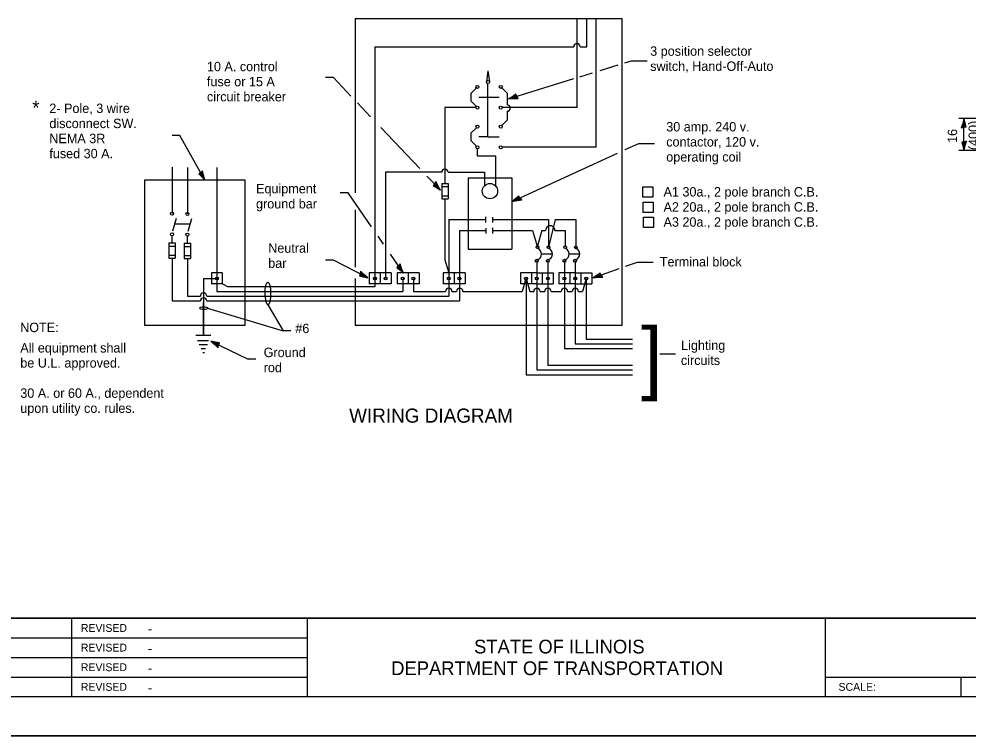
# Model space of a CAD drawing. Extents: x 2301419 to 2302099, y 780471 to 780911.
# Drawn here: x 2301629.6 to 2301871.6, y 780471.2 to 780653.7 of the extents above; entities that cross this region are included whole.
import ezdxf

# ---------------------------------------------------------------- set-up
doc = ezdxf.new("R2010")
doc.units = 0
for name, color, linetype in [('Design_EX_Roadway Dimensions', 7, 'Continuous'), ('Design_EX_Roadway Notes', 7, 'Continuous'), ('Drainage_EX_Plan and Profile Notes', 7, 'Continuous'), ('Level 48', 7, 'Continuous'), ('Lighting_EX_Above Ground Items', 7, 'Continuous'), ('Sheets_50 Reference Boundary', 7, 'Continuous'), ('Sheets_General Details', 7, 'Continuous'), ('Sheets_Printer Plotting Border', 7, 'Continuous')]:
    doc.layers.add(name, color=color, linetype=linetype)

# ---------------------------------------------------------------- blocks, each defined once
blk = doc.blocks.new('CTH')
at = {"layer": 'Drainage_EX_Plan and Profile Notes'}
blk.add_lwpolyline([(-1.836, 0.047), (-1.774, -0.444), (-0.999, -0.231), (0, 0), (-1.066, 0.262), (-2, 0.556), (-1.836, 0.047), (-1.754, -0.277), (-0.672, 0.002), (-1.855, 0.375), (-1.68, -0.044), (-1.182, 0.014), (-1.661, 0.145)], dxfattribs=at)

msp = doc.modelspace()

# ---------------------------------------------------------------- linework, layer by layer
at = {"layer": 'Design_EX_Roadway Dimensions'}
for p, q in [((2301870.29, 780620.22), (2301870.29, 780628.37)), ((2301883.59, 780620.22), (2301869, 780620.22))]:
    msp.add_line(p, q, dxfattribs=at)
for points in [[(2301870.24, 780626.17), (2301870.83, 780626.24), (2301870.57, 780627.17), (2301870.29, 780628.37), (2301869.98, 780627.09), (2301869.62, 780625.97), (2301870.24, 780626.17), (2301870.62, 780626.27), (2301870.29, 780627.56), (2301869.84, 780626.14), (2301870.35, 780626.35), (2301870.27, 780626.95), (2301870.12, 780626.38)], [(2301870.35, 780622.42), (2301869.76, 780622.35), (2301870.02, 780621.42), (2301870.29, 780620.22), (2301870.61, 780621.5), (2301870.96, 780622.62), (2301870.35, 780622.42), (2301869.96, 780622.33), (2301870.29, 780621.03), (2301870.74, 780622.45), (2301870.24, 780622.24), (2301870.31, 780621.64), (2301870.47, 780622.21)]]:
    msp.add_lwpolyline(points, dxfattribs=at)
at = {"layer": 'Design_EX_Roadway Notes'}
for p, q in [((2301777.65, 780640.6), (2301782.18, 780642.01)), ((2301783.93, 780642.55), (2301785.63, 780643.07)), ((2301785.63, 780643.07), (2301789.57, 780643.07)), ((2301772.48, 780639), (2301775.64, 780639.98)), ((2301709.67, 780638.8), (2301707.67, 780638.8)), ((2301714.15, 780634.09), (2301709.67, 780638.8)), ((2301754.29, 780633.38), (2301770.93, 780638.53)), ((2301719.16, 780628.82), (2301715.81, 780632.33)), ((2301731.68, 780615.63), (2301721.75, 780626.09)), ((2301670.59, 780624.05), (2301668.59, 780624.05)), ((2301676.95, 780612.66), (2301670.59, 780624.05)), ((2301783.98, 780620.44), (2301787.49, 780622.04)), ((2301787.49, 780622.04), (2301791.43, 780622.04)), ((2301755.18, 780607.26), (2301782.03, 780619.55)), ((2301736.95, 780610.09), (2301733.51, 780613.71)), ((2301713.44, 780609.47), (2301711.44, 780609.47)), ((2301719.41, 780600.8), (2301713.44, 780609.47)), ((2301722.45, 780596.36), (2301721.06, 780598.39)), ((2301727.52, 780588.99), (2301724.21, 780593.81)), ((2301709.67, 780592.32), (2301707.67, 780592.32)), ((2301718.44, 780587.79), (2301709.67, 780592.32)), ((2301784.11, 780590.74), (2301787.16, 780591.82)), ((2301787.16, 780591.82), (2301791.1, 780591.82)), ((2301775.83, 780587.82), (2301782.5, 780590.17)), ((2301677.65, 780580.09), (2301696.85, 780574.31)), ((2301693.02, 780580.95), (2301696.85, 780574.31)), ((2301698.85, 780574.31), (2301696.85, 780574.31)), ((2301678.49, 780571.66), (2301687.96, 780567.1)), ((2301689.96, 780567.1), (2301687.96, 780567.1)), ((2301796.81, 780568.42), (2301792.87, 780568.42))]:
    msp.add_line(p, q, dxfattribs=at)
for points in [[(2301788.48, 780610.95), (2301791.01, 780610.95), (2301791.01, 780608.34), (2301788.48, 780608.34)], [(2301788.57, 780607.07), (2301791.1, 780607.07), (2301791.1, 780604.46), (2301788.57, 780604.46)], [(2301788.65, 780603.28), (2301791.18, 780603.28), (2301791.18, 780600.66), (2301788.65, 780600.66)]]:
    msp.add_lwpolyline(points, close=True, dxfattribs=at)
for centre, major_axis, ratio in [((2301692.99, 780583.84), (0.03, -2.89), 0.240704), ((2301676.65, 780580.09), (1, 0), 0.358093)]:
    msp.add_ellipse(centre, major_axis=major_axis, ratio=ratio, dxfattribs=at)
at = {"layer": 'Level 48'}
msp.add_lwpolyline([(2301419.48, 780911.19), (2302099.48, 780911.19), (2302099.48, 780471.19), (2301419.48, 780471.19)], close=True, dxfattribs=at)
at = {"layer": 'Lighting_EX_Above Ground Items'}
for p, q in [((2301771.8, 780631.13), (2301771.8, 780653.64)), ((2301774.2, 780646.62), (2301774.2, 780653.64)), ((2301776.6, 780621.03), (2301776.6, 780653.64)), ((2301720.26, 780646.62), (2301720.26, 780587.64)), ((2301720.26, 780646.62), (2301770.9, 780646.62)), ((2301772.53, 780646.62), (2301774.2, 780646.62)), ((2301749.05, 780640.47), (2301748.67, 780637.66)), ((2301749.05, 780640.47), (2301749.43, 780637.66)), ((2301749.05, 780623.71), (2301749.05, 780637.25)), ((2301744.77, 780634.78), (2301746.12, 780636.13)), ((2301744.77, 780632.74), (2301744.77, 780634.78)), ((2301745.15, 780635.16), (2301745.15, 780635.16)), ((2301753.92, 780634.78), (2301752.57, 780636.13)), ((2301753.92, 780634.78), (2301753.92, 780631.83)), ((2301746.12, 780631.4), (2301744.77, 780632.74)), ((2301746.76, 780633.76), (2301749.05, 780633.76)), ((2301749.05, 780633.76), (2301749.05, 780633.76)), ((2301749.05, 780633.76), (2301751.93, 780633.76)), ((2301746.04, 780631.13), (2301738.06, 780631.13)), ((2301738.06, 780631.13), (2301738.06, 780611.83)), ((2301771.8, 780631.13), (2301752.68, 780631.13)), ((2301753.92, 780630.2), (2301753.92, 780627.9)), ((2301753.92, 780627.9), (2301752.57, 780626.56)), ((2301906.97, 780628.37), (2301869, 780628.37)), ((2301744.77, 780624.68), (2301746.12, 780626.02)), ((2301745.15, 780625.05), (2301745.15, 780625.05)), ((2301744.77, 780622.64), (2301744.77, 780624.68)), ((2301746.12, 780621.29), (2301744.77, 780622.64)), ((2301749.05, 780623.71), (2301746.76, 780623.71)), ((2301749.05, 780623.71), (2301749.05, 780623.71)), ((2301749.05, 780623.71), (2301751.93, 780623.71)), ((2301746.38, 780618.83), (2301746.38, 780620.65)), ((2301776.6, 780621.03), (2301752.68, 780621.03)), ((2301746.38, 780618.83), (2301751, 780618.83)), ((2301746.82, 780618.83), (2301746.82, 780618.83)), ((2301751, 780618.83), (2301751, 780611.18)), ((2301668.58, 780615.99), (2301668.58, 780604.15)), ((2301672.49, 780615.91), (2301672.49, 780604.06)), ((2301680.01, 780615.91), (2301680.01, 780587.64)), ((2301722.98, 780614.67), (2301722.98, 780587.64)), ((2301737.26, 780614.67), (2301722.98, 780614.67)), ((2301738.89, 780614.67), (2301748.21, 780614.67)), ((2301744.03, 780613.25), (2301755.09, 780613.25)), ((2301744.03, 780613.25), (2301744.03, 780595.11)), ((2301748.21, 780614.67), (2301748.21, 780611.29)), ((2301755.09, 780613.25), (2301755.09, 780595.11)), ((2301737.26, 780611.83), (2301737.26, 780607.94)), ((2301737.26, 780611.83), (2301738.89, 780611.83)), ((2301737.26, 780611.05), (2301738.89, 780611.05)), ((2301738.89, 780611.83), (2301738.89, 780607.94)), ((2301737.26, 780608.71), (2301738.89, 780608.71)), ((2301737.26, 780607.93), (2301738.89, 780607.93)), ((2301738.06, 780607.94), (2301738.06, 780592.39)), ((2301748.54, 780601.9), (2301748.54, 780603.3)), ((2301750.31, 780601.87), (2301750.31, 780603.26)), ((2301668.82, 780599.8), (2301669.69, 780603.03)), ((2301669.29, 780601.55), (2301673.23, 780601.55)), ((2301672.73, 780599.71), (2301673.6, 780602.94)), ((2301739.07, 780602.65), (2301748.54, 780602.65)), ((2301739.07, 780602.65), (2301739.07, 780587.64)), ((2301750.31, 780602.65), (2301764.46, 780602.65)), ((2301764.46, 780602.65), (2301764.46, 780595.58)), ((2301766.17, 780602.64), (2301764.46, 780595.58)), ((2301766.17, 780602.64), (2301771.42, 780602.64)), ((2301771.42, 780602.64), (2301771.42, 780595.57)), ((2301668.58, 780596.69), (2301668.58, 780598.51)), ((2301672.49, 780596.6), (2301672.49, 780598.42)), ((2301741.79, 780599.86), (2301748.57, 780599.86)), ((2301741.79, 780599.86), (2301741.79, 780587.64)), ((2301748.57, 780599.09), (2301748.57, 780600.49)), ((2301750.31, 780599.12), (2301750.31, 780600.52)), ((2301750.31, 780599.86), (2301760.41, 780599.86)), ((2301760.41, 780599.86), (2301761.66, 780595.58)), ((2301762.81, 780599.86), (2301761.66, 780595.93)), ((2301762.81, 780599.86), (2301763.74, 780599.86)), ((2301766.08, 780599.86), (2301768.69, 780599.86)), ((2301768.69, 780599.86), (2301768.69, 780595.93)), ((2301667.77, 780596.69), (2301667.77, 780592.8)), ((2301667.77, 780596.69), (2301669.4, 780596.69)), ((2301667.77, 780595.91), (2301669.4, 780595.91)), ((2301669.4, 780596.69), (2301669.4, 780592.8)), ((2301671.69, 780596.6), (2301671.69, 780592.72)), ((2301671.69, 780596.6), (2301673.32, 780596.6)), ((2301671.69, 780595.82), (2301673.32, 780595.82)), ((2301673.32, 780596.6), (2301673.32, 780592.72)), ((2301667.77, 780593.57), (2301669.4, 780593.57)), ((2301671.69, 780593.48), (2301673.32, 780593.48)), ((2301744.03, 780595.11), (2301755.09, 780595.11)), ((2301762.69, 780593.92), (2301765.46, 780593.92)), ((2301769.72, 780593.92), (2301772.41, 780593.92)), ((2301667.77, 780592.79), (2301669.4, 780592.79)), ((2301668.58, 780592.8), (2301668.58, 780581.92)), ((2301671.69, 780592.7), (2301673.32, 780592.7)), ((2301672.49, 780592.72), (2301672.49, 780583.12)), ((2301738.06, 780592.39), (2301739.05, 780589.04)), ((2301761.49, 780592.16), (2301761.49, 780587.64)), ((2301764.3, 780592.16), (2301764.3, 780587.64)), ((2301768.53, 780592.16), (2301768.53, 780587.64)), ((2301771.28, 780592.16), (2301771.28, 780587.64)), ((2301678.59, 780589.04), (2301678.59, 780586.24)), ((2301681.38, 780589.04), (2301678.59, 780589.04)), ((2301681.38, 780589.04), (2301681.38, 780586.24)), ((2301681.38, 780589.04), (2301681.38, 780586.24)), ((2301681.38, 780589.04), (2301681.38, 780586.24)), ((2301718.83, 780589.04), (2301718.83, 780586.24)), ((2301724.42, 780589.04), (2301718.83, 780589.04)), ((2301721.62, 780589.04), (2301721.62, 780586.24)), ((2301721.62, 780589.04), (2301721.62, 780586.24)), ((2301721.62, 780589.04), (2301721.62, 780586.24)), ((2301724.42, 780589.04), (2301724.42, 780586.24)), ((2301725.92, 780589.04), (2301725.92, 780586.24)), ((2301731.5, 780589.04), (2301725.92, 780589.04)), ((2301728.71, 780589.04), (2301728.71, 780586.24)), ((2301728.71, 780589.04), (2301728.71, 780586.24)), ((2301728.71, 780589.04), (2301728.71, 780586.24)), ((2301731.5, 780589.04), (2301731.5, 780586.24)), ((2301737.65, 780589.04), (2301737.65, 780586.24)), ((2301743.23, 780589.04), (2301737.65, 780589.04)), ((2301740.44, 780589.04), (2301740.44, 780586.24)), ((2301740.44, 780589.04), (2301740.44, 780586.24)), ((2301740.44, 780589.04), (2301740.44, 780586.24)), ((2301743.23, 780589.04), (2301743.23, 780586.24)), ((2301761.49, 780589.04), (2301757.31, 780589.04)), ((2301757.31, 780589.04), (2301757.31, 780586.24)), ((2301760.1, 780589.04), (2301760.1, 780586.24)), ((2301761.49, 780589.04), (2301765.68, 780589.04)), ((2301762.89, 780589.04), (2301762.89, 780586.24)), ((2301765.68, 780589.04), (2301765.68, 780586.24)), ((2301771.28, 780589.04), (2301767.1, 780589.04)), ((2301767.1, 780589.04), (2301767.1, 780586.24)), ((2301769.89, 780589.04), (2301769.89, 780586.24)), ((2301771.28, 780589.04), (2301775.47, 780589.04)), ((2301772.68, 780589.04), (2301772.68, 780586.24)), ((2301775.47, 780589.04), (2301775.47, 780586.24)), ((2301676.6, 780587.64), (2301680.01, 780587.64)), ((2301676.6, 780587.64), (2301676.6, 780573.24)), ((2301681.38, 780586.24), (2301678.59, 780586.24)), ((2301680.01, 780587.64), (2301680.01, 780584.32)), ((2301682.79, 780585.52), (2301681.38, 780586.24)), ((2301724.42, 780586.24), (2301718.83, 780586.24)), ((2301720.26, 780587.64), (2301720.26, 780585.52)), ((2301731.5, 780586.24), (2301725.92, 780586.24)), ((2301727.34, 780587.64), (2301727.34, 780584.32)), ((2301730.06, 780587.64), (2301730.06, 780584.32)), ((2301743.23, 780586.24), (2301737.65, 780586.24)), ((2301739.07, 780587.64), (2301739.07, 780583.12)), ((2301741.79, 780587.64), (2301741.79, 780581.92)), ((2301761.49, 780586.24), (2301757.31, 780586.24)), ((2301758.72, 780587.64), (2301757.75, 780584.32)), ((2301758.74, 780587.64), (2301759.72, 780584.32)), ((2301758.74, 780587.26), (2301758.74, 780563.15)), ((2301761.49, 780587.64), (2301761.49, 780564.35)), ((2301761.49, 780586.24), (2301765.68, 780586.24)), ((2301764.3, 780587.64), (2301764.3, 780565.55)), ((2301771.28, 780586.24), (2301767.1, 780586.24)), ((2301768.53, 780587.64), (2301768.53, 780569.78)), ((2301771.28, 780587.64), (2301771.28, 780570.98)), ((2301771.28, 780586.24), (2301775.47, 780586.24)), ((2301774.09, 780587.64), (2301773.12, 780584.32)), ((2301774.09, 780587.64), (2301774.09, 780572.18)), ((2301680.01, 780584.32), (2301727.34, 780584.32)), ((2301720.26, 780585.52), (2301682.79, 780585.52)), ((2301730.06, 780584.32), (2301738.25, 780584.32)), ((2301739.88, 780584.32), (2301741.05, 780584.32)), ((2301742.68, 780584.32), (2301757.75, 780584.32)), ((2301759.72, 780584.32), (2301760.71, 780584.32)), ((2301762.34, 780584.32), (2301763.5, 780584.32)), ((2301765.13, 780584.32), (2301767.7, 780584.32)), ((2301769.33, 780584.32), (2301770.5, 780584.32)), ((2301772.13, 780584.32), (2301773.12, 780584.32)), ((2301668.58, 780581.92), (2301675.79, 780581.92)), ((2301672.49, 780583.12), (2301675.79, 780583.12)), ((2301676.6, 780573.24), (2301676.6, 780581.56)), ((2301677.42, 780583.12), (2301739.07, 780583.12)), ((2301677.42, 780581.92), (2301741.79, 780581.92)), ((2301674.61, 780573.24), (2301678.49, 780573.24)), ((2301675.05, 780571.88), (2301677.91, 780571.88)), ((2301774.09, 780572.18), (2301785.85, 780572.18)), ((2301675.52, 780570.83), (2301677.62, 780570.83)), ((2301676.04, 780569.82), (2301677.13, 780569.82)), ((2301768.53, 780569.78), (2301785.85, 780569.78)), ((2301771.28, 780570.98), (2301785.85, 780570.98)), ((2301676.44, 780568.77), (2301676.88, 780568.77)), ((2301764.3, 780565.55), (2301785.85, 780565.55)), ((2301758.74, 780563.15), (2301785.85, 780563.15)), ((2301761.49, 780564.35), (2301785.85, 780564.35))]:
    msp.add_line(p, q, dxfattribs=at)
for points in [[(2301715.23, 780587.63), (2301715.23, 780575.78), (2301783.2, 780575.78), (2301783.2, 780653.74), (2301715.23, 780653.74), (2301715.23, 780609.42)], [(2301715.23, 780605.13), (2301715.23, 780590.55)]]:
    msp.add_lwpolyline(points, dxfattribs=at)
msp.add_lwpolyline([(2301661.54, 780575.78), (2301687.19, 780575.78), (2301687.19, 780612.65), (2301661.54, 780612.65)], close=True, dxfattribs=at)
for centre, radius in [((2301749.05, 780637.66), 0.378), ((2301746.38, 780636.4), 0.378), ((2301752.31, 780636.4), 0.378), ((2301746.38, 780631.13), 0.378), ((2301752.31, 780631.13), 0.378), ((2301746.38, 780626.29), 0.378), ((2301752.31, 780626.29), 0.378), ((2301746.38, 780621.03), 0.378), ((2301752.31, 780621.03), 0.378), ((2301749.56, 780609.88), 1.95), ((2301668.58, 780604.15), 0.378), ((2301672.49, 780604.06), 0.378), ((2301668.58, 780598.89), 0.378), ((2301672.49, 780598.8), 0.378), ((2301761.66, 780595.58), 0.348), ((2301764.46, 780595.58), 0.348), ((2301768.69, 780595.58), 0.348), ((2301771.41, 780595.57), 0.348), ((2301761.49, 780592.16), 0.378), ((2301764.3, 780592.16), 0.378), ((2301768.53, 780592.16), 0.378), ((2301771.25, 780592.15), 0.378), ((2301680.01, 780587.64), 0.378), ((2301720.26, 780587.64), 0.378), ((2301722.98, 780587.64), 0.378), ((2301727.34, 780587.64), 0.378), ((2301730.06, 780587.64), 0.378), ((2301739.07, 780587.64), 0.378), ((2301741.79, 780587.64), 0.378), ((2301758.74, 780587.64), 0.378), ((2301761.49, 780587.64), 0.378), ((2301764.3, 780587.64), 0.378), ((2301768.53, 780587.64), 0.378), ((2301771.28, 780587.64), 0.378), ((2301774.09, 780587.64), 0.378)]:
    msp.add_circle(centre, radius, dxfattribs=at)
for centre, radius, start, end in [((2301771.71, 780646.62), 0.815, 0, 180), ((2301753.92, 780631.02), 0.815, 270, 90), ((2301738.08, 780614.67), 0.815, 0, 180), ((2301764.9, 780599.88), 1.18, 358.8351, 180), ((2301761.15, 780593.86), 1.54, 293.0554, 65.3064), ((2301763.92, 780593.87), 1.54, 293.5663, 64.1566), ((2301768.18, 780593.86), 1.54, 293.0554, 65.3064), ((2301770.87, 780593.86), 1.54, 293.5663, 64.1566), ((2301676.61, 780583.12), 0.815, 0, 180), ((2301739.07, 780584.32), 0.815, 0, 180), ((2301741.86, 780584.32), 0.815, 0, 180), ((2301761.52, 780584.32), 0.815, 0, 180), ((2301764.32, 780584.32), 0.815, 0, 180), ((2301768.52, 780584.32), 0.815, 0, 180), ((2301771.31, 780584.32), 0.815, 0, 180), ((2301676.61, 780581.92), 0.815, 0, 180)]:
    msp.add_arc(centre, radius, start, end, dxfattribs=at)
at = {"layer": 'Sheets_50 Reference Boundary'}
msp.add_lwpolyline([(2301459.48, 780901.19), (2302089.48, 780901.19), (2302089.48, 780501.19), (2301459.48, 780501.19)], close=True, dxfattribs=at)
at = {"layer": 'Sheets_General Details'}
for p, q in [((2301459.48, 780501.19), (2302089.48, 780501.19)), ((2301642.96, 780501.19), (2301642.96, 780481.19)), ((2301702.96, 780501.19), (2301702.96, 780481.19)), ((2301834.96, 780501.19), (2301834.96, 780481.19)), ((2301518.96, 780496.19), (2301702.96, 780496.19)), ((2301518.96, 780491.19), (2301702.96, 780491.19)), ((2301518.96, 780486.19), (2301702.96, 780486.19)), ((2301834.96, 780486.19), (2301988.96, 780486.19)), ((2301869.48, 780486.19), (2301869.48, 780481.19)), ((2302099.48, 780471.19), (2301419.48, 780471.19))]:
    msp.add_line(p, q, dxfattribs=at)
msp.add_lwpolyline([(2301459.48, 780901.19), (2302089.48, 780901.19), (2302089.48, 780481.19), (2301459.48, 780481.19)], close=True, dxfattribs=at)
at = {"layer": 'Sheets_Printer Plotting Border'}
msp.add_lwpolyline([(2301419.48, 780471.19), (2302099.48, 780471.19), (2302099.48, 780911.19), (2301419.48, 780911.19)], close=True, dxfattribs=at)

# ---------------------------------------------------------------- block references
at = {"layer": 'Design_EX_Roadway Notes'}
for p, xscale, yscale, rotation in [((2301754.29, 780633.38), 1.1999999999999997, 1.2000000000000002, -162.81251858151427), ((2301676.95, 780612.66), 1.2, 1.1999999999999997, -60.80616723623916), ((2301736.95, 780610.09), 1.2, 1.1999999999999997, -46.47075154320506), ((2301755.18, 780607.26), 1.2, 1.2000000000000002, -155.4229741177489), ((2301727.52, 780588.99), 1.2, 1.2, -55.49503908394628), ((2301718.44, 780587.79), 1.2, 1.2, -27.32254958374668), ((2301775.83, 780587.82), 1.2000000000000002, 1.1999999999999997, -160.5513927598605), ((2301678.49, 780571.67), 1.2, 1.2, 154.24855507980539)]:
    msp.add_blockref('CTH', p, dxfattribs=dict(at, xscale=xscale, yscale=yscale, rotation=rotation))

# ---------------------------------------------------------------- texts
at = {"layer": 'Design_EX_Roadway Dimensions'}
for s, height, p in [('(400)', 2.4, (2301873.86, 780620.31)), ('16', 2.399, (2301868.55, 780622.14))]:
    msp.add_text(s, height=height, rotation=90, dxfattribs=at).set_placement(p)
at = {"layer": 'Design_EX_Roadway Notes'}
for s, height, p in [('3 position selector', 2.4, (2301790.37, 780644.33)), ('10 A. control', 2.3988, (2301677.47, 780640.4)), ('switch, Hand-Off-Auto', 2.4, (2301790.37, 780640.49)), ('fuse or 15 A', 2.3988, (2301677.47, 780636.56)), ('circuit breaker', 2.3988, (2301677.47, 780632.72)), ('*', 3.6, (2301632.97, 780629.3)), ('2- Pole, 3 wire', 2.3988, (2301637.33, 780629.76)), ('disconnect SW.', 2.3988, (2301637.33, 780625.92)), ('30 amp. 240 v.', 2.4, (2301794.46, 780625.07)), ('NEMA 3R', 2.399, (2301637.33, 780622.08)), ('contactor, 120 v.', 2.4, (2301794.46, 780621.23)), ('fused 30 A.', 2.3988, (2301637.33, 780618.24)), ('operating coil', 2.4, (2301794.46, 780617.39)), ('Equipment', 2.4, (2301689.98, 780609.31)), ('A1 30a., 2 pole branch C.B.', 2.4, (2301793.77, 780608.5)), ('ground bar', 2.4, (2301689.98, 780605.47)), ('A2 20a., 2 pole branch C.B.', 2.4, (2301793.77, 780604.66)), ('A3 20a., 2 pole branch C.B.', 2.4, (2301793.77, 780600.82)), ('Neutral', 2.399, (2301693.08, 780594.19)), ('bar', 2.399, (2301693.08, 780590.35)), ('Terminal block', 2.3988, (2301792.83, 780590.71)), ('NOTE:', 2.399, (2301629.9, 780573.99)), ('#6', 2.4, (2301699.98, 780573.74)), (']', 14.4, (2301788.09, 780560.74)), ('Lighting', 2.399, (2301798.25, 780569.45)), ('All equipment shall', 2.4, (2301629.93, 780568.79)), ('Ground', 2.4, (2301691.92, 780567.63)), ('be U.L. approved.', 2.4, (2301629.93, 780564.95)), ('circuits', 2.399, (2301798.19, 780565.62)), ('rod', 2.4, (2301691.92, 780563.79)), ('30 A. or 60 A., dependent', 2.4, (2301629.93, 780557.27)), ('upon utility co. rules.', 2.4, (2301629.93, 780553.43))]:
    msp.add_text(s, height=height, dxfattribs=at).set_placement(p)
at = {"layer": 'Sheets_General Details'}
for s, height, p in [('WIRING DIAGRAM', 3.6, (2301713.69, 780550.94)), ('REVISED', 2, (2301645.36, 780497.69)), ('-', 2.4, (2301662.44, 780497.29)), ('REVISED', 2, (2301645.36, 780492.69)), ('STATE OF ILLINOIS', 3.5, (2301745.51, 780492.19)), ('-', 2.4, (2301662.44, 780492.29)), ('REVISED', 2, (2301645.36, 780487.69)), ('DEPARTMENT OF TRANSPORTATION', 3.5, (2301724.41, 780486.69)), ('-', 2.4, (2301662.44, 780487.29)), ('REVISED', 2, (2301645.36, 780482.69)), ('SCALE:          ', 2, (2301838.35, 780482.69)), ('-', 2.4, (2301662.44, 780482.29))]:
    msp.add_text(s, height=height, dxfattribs=at).set_placement(p)

doc.saveas('drawing.dxf')
